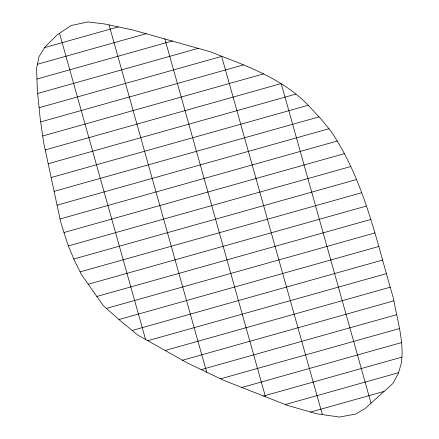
<?xml version="1.0" encoding="UTF-8"?>
<svg xmlns="http://www.w3.org/2000/svg" width="439" height="439" viewBox="0 0 439 439"><rect width="100%" height="100%" fill="white"/><g stroke="black" fill="none" stroke-linecap="round" stroke-linejoin="round"><path stroke-width="0.66" d="M401.976 357.105L401.262 363.448L398.343 373.397L392.867 383.494L365.061 408.561L355.694 414.037L339.539 417.05L316.541 413.763L287.369 405.367L224.066 380.487L187.59 363.113L137.61 334.946L120.149 320.585L103.291 305.648L81.33 274.348L74.427 260.475L67.946 244.962L60.675 221.997L43.609 142.417L40.141 118.047L37.375 90.549L36.552 68.435L39.076 56.538L45.162 46.743L57.026 34.999L71.107 25.511L87.992 21.95L104.175 23.898L132.556 29.918L210.495 51.824L221.876 56.335C252.869 68.182 284.757 80.935 308.26 105.261L320.706 118.717L330.627 130.762C364.491 180.456 376.393 241.104 393.289 297.774L393.909 300.808C397.262 319.367 402.925 338.107 401.976 357.105L263.565 396.011M221.876 56.335L39.098 107.714M44.63 47.593L118.283 26.889M37.436 64.259L146.253 33.671M36.947 79.036L172.543 40.92M37.666 93.474L198.302 48.323M40.69 121.91L243.48 64.901M42.693 135.986L263.663 73.873M45.217 149.918L280.757 83.706M48.18 163.725L295.782 94.127M51.143 177.537L308.26 105.261M54.101 191.344L319.038 116.873M57.065 205.156L328.948 128.726M60.022 218.962L337.322 141.018M63.995 232.489L344.549 153.623M68.341 245.911L350.756 166.524M73.812 259.01L356.133 179.65M80.107 271.884L361.511 192.781M88.266 284.231L366.225 206.1M96.849 296.462L370.801 219.451M106.414 308.414L375.054 232.895M118.953 319.532L378.868 246.466M132.155 330.463L382.682 260.036M147.817 340.697L386.501 273.607M165.152 350.47L390.315 287.172M182.487 360.238L393.909 300.808M201.227 369.611L396.724 314.653M220.559 378.819L399.539 328.504M241.845 387.472L401.378 342.629M285.279 404.549L398.546 372.711M310.631 412.062L384.081 391.418M221.624 56.236L322.358 414.597M281.333 84.068L371.037 403.178M164.823 38.758L265.458 396.757M109.053 24.93L206.67 372.201M59.523 33.315L145.572 339.435"/></g></svg>
